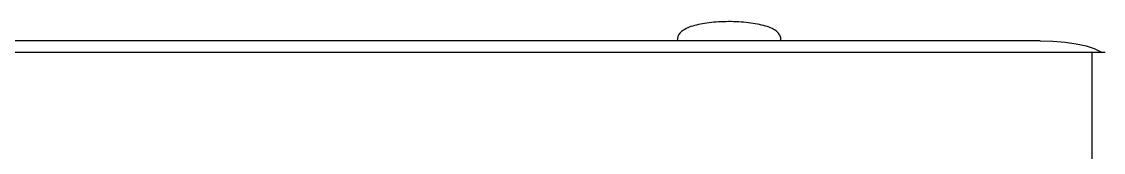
# Model space of a CAD drawing. Header units: millimetres. Extents: x 160 to 8396, y -16 to 5840.
# Drawn here: x 4036 to 4202.9, y 5098.4 to 5118.6 of the extents above; entities that cross this region are included whole.
import ezdxf

# ---------------------------------------------------------------- set-up
doc = ezdxf.new("R2010")
doc.units = ezdxf.units.MM
doc.header["$LTSCALE"] = 20

msp = doc.modelspace()

# ---------------------------------------------------------------- linework, layer by layer
at = {"color": 7, "linetype": 'Continuous', "lineweight": 25}
for p, q in [((4193.2, 5115.58), (3297.2, 5115.58)), ((4137.2, 5115.75), (4137.2, 5115.58)), ((4153.2, 5115.58), (4153.2, 5115.75)), ((4201.2, 5113.82), (3289.2, 5113.82)), ((4203.2, 5113.82), (4201.2, 5113.82)), ((4201.2, 5110.11), (4201.2, 5113.82)), ((4201.2, 5110.11), (4201.2, 5113.82)), ((4201.2, 5042.5), (4201.2, 5110.11)), ((4201.2, 5042.5), (4201.2, 5110.11))]:
    msp.add_line(p, q, dxfattribs=at)
at = {"color": 7, "linetype": 'Continuous', "lineweight": 25, "flags": 128}
msp.add_lwpolyline([(4193.2, 5115.58), (4195.15, 5115.53), (4197.03, 5115.38), (4198.76, 5115.14), (4200.27, 5114.82), (4201.52, 5114.43), (4202.44, 5113.98), (4202.68, 5113.82)], dxfattribs=at)
at = {"color": 7, "linetype": 'Continuous', "lineweight": 25}
for points, knots in [([(4146.68, 5118.52), (4146.41, 5118.53), (4145.64, 5118.57), (4144.33, 5118.56), (4142.82, 5118.47), (4141.39, 5118.3), (4140.11, 5118.05), (4139.01, 5117.71), (4138.18, 5117.31), (4137.61, 5116.84), (4137.26, 5116.32), (4137.24, 5115.95), (4137.24, 5115.8)], [0, 0, 0, 0, 0.060778, 0.176755, 0.292947, 0.40955, 0.52725, 0.647313, 0.772702, 0.868234, 0.947561, 1, 1, 1, 1]), ([(4153.17, 5115.72), (4153.17, 5115.84), (4153.2, 5116.18), (4152.92, 5116.68), (4152.47, 5117.14), (4151.81, 5117.54), (4150.86, 5117.9), (4149.61, 5118.19), (4148.21, 5118.41), (4147.19, 5118.48), (4146.68, 5118.52)], [0, 0, 0, 0, 0.052687, 0.152042, 0.253728, 0.379326, 0.538822, 0.697153, 0.849101, 1, 1, 1, 1])]:
    msp.add_open_spline(points, degree=3, knots=knots, dxfattribs=at)

doc.saveas('drawing.dxf')
